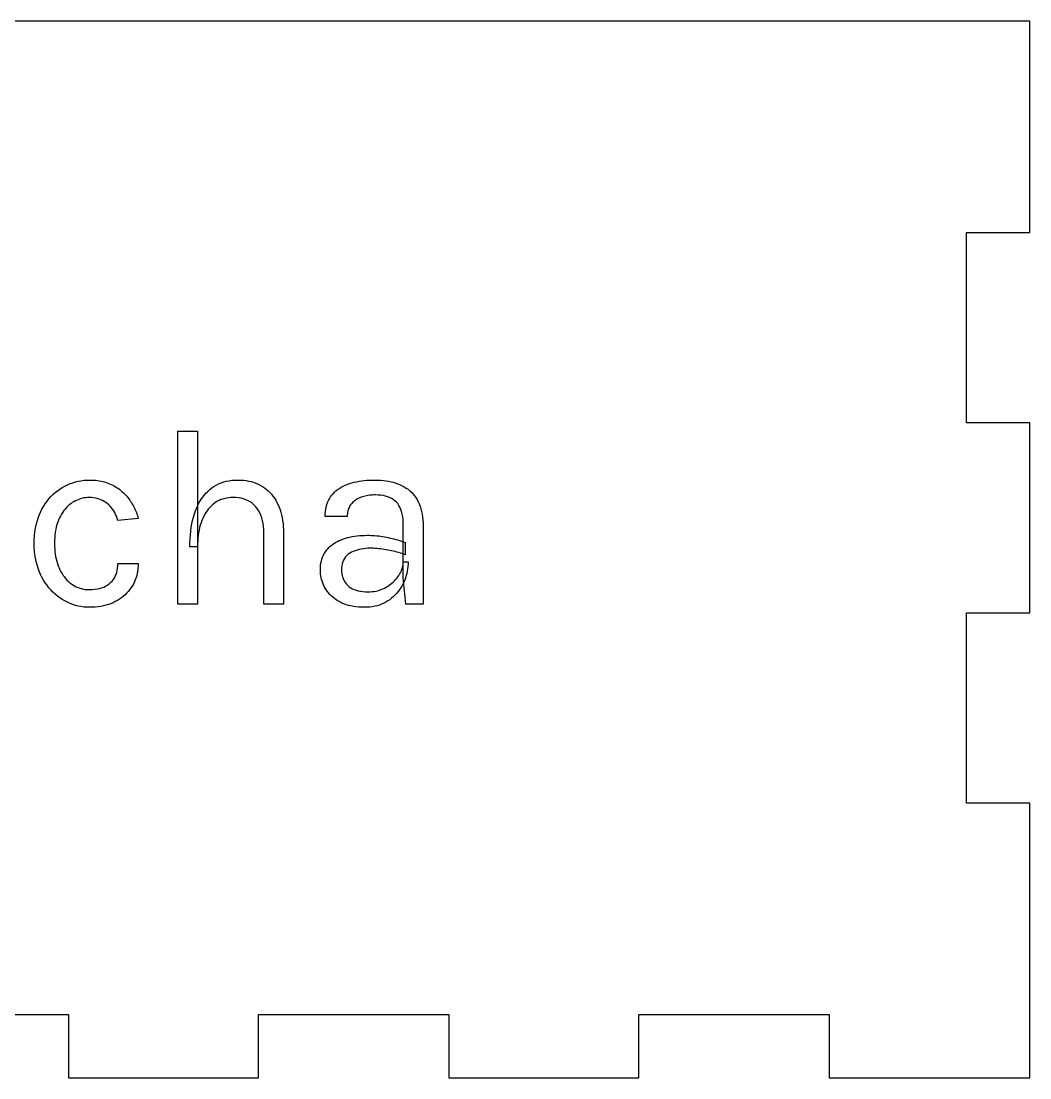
# Model space of a CAD drawing. Header units: millimetres. Extents: x 0 to 306, y 0 to 103.
# Drawn here: x 155.3 to 203, y 53 to 103 of the extents above; entities that cross this region are included whole.
import ezdxf

# ---------------------------------------------------------------- set-up
doc = ezdxf.new("R2010")
doc.units = ezdxf.units.MM
doc.layers.get('0').update_dxf_attribs({"linetype": 'CONTINUOUS'})

msp = doc.modelspace()

# ---------------------------------------------------------------- linework, layer by layer
for p, q in [((200, 103), (106, 103)), ((203, 103), (200, 103)), ((203, 93), (203, 103)), ((200, 84), (200, 93)), ((200, 93), (203, 93)), ((203, 84), (200, 84)), ((203, 75), (203, 84)), ((162.675, 75.408), (162.675, 83.592)), ((162.675, 83.592), (163.611, 83.592)), ((163.611, 83.592), (163.611, 75.408)), ((157.212, 80.934), (157.332, 81.001)), ((157.332, 81.001), (157.455, 81.061)), ((157.455, 81.061), (157.579, 81.115)), ((157.579, 81.115), (157.704, 81.161)), ((157.704, 81.161), (157.832, 81.2)), ((157.832, 81.2), (157.962, 81.231)), ((157.962, 81.231), (158.093, 81.256)), ((158.093, 81.256), (158.227, 81.274)), ((158.227, 81.274), (158.362, 81.284)), ((158.362, 81.284), (158.499, 81.288)), ((158.499, 81.288), (158.499, 81.288)), ((158.499, 81.288), (158.595, 81.287)), ((158.595, 81.287), (158.689, 81.282)), ((158.689, 81.282), (158.782, 81.275)), ((158.782, 81.275), (158.872, 81.264)), ((158.872, 81.264), (158.96, 81.251)), ((158.96, 81.251), (159.047, 81.235)), ((159.047, 81.235), (159.131, 81.216)), ((159.131, 81.216), (159.213, 81.194)), ((159.213, 81.194), (159.294, 81.169)), ((159.294, 81.169), (159.372, 81.141)), ((159.372, 81.141), (159.448, 81.11)), ((159.448, 81.11), (159.523, 81.078)), ((159.523, 81.078), (159.595, 81.043)), ((159.595, 81.043), (159.666, 81.006)), ((159.666, 81.006), (159.734, 80.966)), ((164.39, 80.984), (164.498, 81.048)), ((164.498, 81.048), (164.61, 81.104)), ((164.61, 81.104), (164.727, 81.153)), ((164.727, 81.153), (164.848, 81.194)), ((164.848, 81.194), (164.973, 81.228)), ((164.973, 81.228), (165.103, 81.254)), ((165.103, 81.254), (165.237, 81.273)), ((165.237, 81.273), (165.376, 81.284)), ((165.376, 81.284), (165.519, 81.288)), ((165.519, 81.288), (165.519, 81.288)), ((165.519, 81.288), (165.653, 81.285)), ((165.653, 81.285), (165.782, 81.276)), ((165.782, 81.276), (165.908, 81.261)), ((165.908, 81.261), (166.03, 81.24)), ((166.03, 81.24), (166.148, 81.212)), ((166.148, 81.212), (166.262, 81.179)), ((166.262, 81.179), (166.373, 81.14)), ((166.373, 81.14), (166.479, 81.094)), ((166.479, 81.094), (166.581, 81.043)), ((166.581, 81.043), (166.68, 80.985)), ((170.501, 80.995), (170.596, 81.04)), ((170.596, 81.04), (170.697, 81.081)), ((170.697, 81.081), (170.802, 81.117)), ((170.802, 81.117), (170.911, 81.149)), ((170.911, 81.149), (171.023, 81.179)), ((171.023, 81.179), (171.138, 81.204)), ((171.138, 81.204), (171.256, 81.226)), ((171.256, 81.226), (171.377, 81.245)), ((171.377, 81.245), (171.501, 81.261)), ((171.501, 81.261), (171.629, 81.273)), ((171.629, 81.273), (171.759, 81.281)), ((171.759, 81.281), (171.893, 81.286)), ((171.893, 81.286), (172.029, 81.288)), ((172.029, 81.288), (172.029, 81.288)), ((172.029, 81.288), (172.16, 81.286)), ((172.16, 81.286), (172.287, 81.279)), ((172.287, 81.279), (172.411, 81.268)), ((172.411, 81.268), (172.533, 81.252)), ((172.533, 81.252), (172.651, 81.233)), ((172.651, 81.233), (172.767, 81.208)), ((172.767, 81.208), (172.88, 81.179)), ((172.88, 81.179), (172.989, 81.146)), ((172.989, 81.146), (173.096, 81.108)), ((173.096, 81.108), (173.199, 81.066)), ((173.199, 81.066), (173.299, 81.019)), ((173.299, 81.019), (173.394, 80.967)), ((156.579, 80.395), (156.673, 80.501)), ((156.673, 80.501), (156.771, 80.6)), ((156.771, 80.6), (156.875, 80.693)), ((156.875, 80.693), (156.982, 80.78)), ((156.982, 80.78), (157.095, 80.86)), ((157.095, 80.86), (157.212, 80.934)), ((159.734, 80.966), (159.801, 80.925)), ((159.801, 80.925), (159.865, 80.881)), ((159.865, 80.881), (159.928, 80.835)), ((159.928, 80.835), (159.988, 80.786)), ((159.988, 80.786), (160.047, 80.736)), ((160.047, 80.736), (160.104, 80.684)), ((160.104, 80.684), (160.158, 80.63)), ((160.158, 80.63), (160.211, 80.575)), ((160.211, 80.575), (160.262, 80.519)), ((160.262, 80.519), (160.31, 80.461)), ((163.84, 80.455), (163.919, 80.56)), ((163.919, 80.56), (164.004, 80.658)), ((164.004, 80.658), (164.093, 80.75)), ((164.093, 80.75), (164.187, 80.835)), ((164.187, 80.835), (164.286, 80.913)), ((164.286, 80.913), (164.39, 80.984)), ((166.68, 80.985), (166.774, 80.922)), ((166.774, 80.922), (166.864, 80.853)), ((166.864, 80.853), (166.95, 80.78)), ((166.95, 80.78), (167.03, 80.701)), ((167.03, 80.701), (167.107, 80.617)), ((167.107, 80.617), (167.179, 80.527)), ((167.179, 80.527), (167.246, 80.433)), ((169.901, 80.486), (169.959, 80.565)), ((169.959, 80.565), (170.023, 80.639)), ((170.023, 80.639), (170.091, 80.709)), ((170.091, 80.709), (170.163, 80.775)), ((170.163, 80.775), (170.241, 80.836)), ((170.241, 80.836), (170.323, 80.894)), ((170.323, 80.894), (170.409, 80.947)), ((170.409, 80.947), (170.501, 80.995)), ((171.478, 80.511), (171.415, 80.493)), ((171.542, 80.527), (171.478, 80.511)), ((171.607, 80.541), (171.542, 80.527)), ((171.674, 80.553), (171.607, 80.541)), ((171.742, 80.563), (171.674, 80.553)), ((171.812, 80.57), (171.742, 80.563)), ((171.883, 80.576), (171.812, 80.57)), ((171.955, 80.579), (171.883, 80.576)), ((172.029, 80.58), (171.955, 80.579)), ((172.158, 80.577), (172.029, 80.58)), ((172.029, 80.58), (172.029, 80.58)), ((172.28, 80.566), (172.158, 80.577)), ((172.395, 80.549), (172.28, 80.566)), ((172.504, 80.526), (172.395, 80.549)), ((172.606, 80.495), (172.504, 80.526)), ((173.394, 80.967), (173.485, 80.909)), ((173.485, 80.909), (173.571, 80.847)), ((173.571, 80.847), (173.654, 80.779)), ((173.654, 80.779), (173.731, 80.706)), ((173.731, 80.706), (173.804, 80.627)), ((173.804, 80.627), (173.873, 80.544)), ((173.873, 80.544), (173.937, 80.455)), ((156.249, 79.908), (156.325, 80.039)), ((156.325, 80.039), (156.405, 80.164)), ((156.405, 80.164), (156.489, 80.283)), ((156.489, 80.283), (156.579, 80.395)), ((157.474, 80.05), (157.409, 79.984)), ((157.542, 80.11), (157.474, 80.05)), ((157.612, 80.166), (157.542, 80.11)), ((157.686, 80.217), (157.612, 80.166)), ((157.762, 80.263), (157.686, 80.217)), ((157.838, 80.304), (157.762, 80.263)), ((157.916, 80.341), (157.838, 80.304)), ((157.994, 80.373), (157.916, 80.341)), ((158.074, 80.399), (157.994, 80.373)), ((158.154, 80.421), (158.074, 80.399)), ((158.236, 80.438), (158.154, 80.421)), ((158.319, 80.45), (158.236, 80.438)), ((158.402, 80.458), (158.319, 80.45)), ((158.487, 80.46), (158.402, 80.458)), ((158.586, 80.457), (158.487, 80.46)), ((158.487, 80.46), (158.487, 80.46)), ((158.682, 80.448), (158.586, 80.457)), ((158.776, 80.434), (158.682, 80.448)), ((158.866, 80.413), (158.776, 80.434)), ((158.953, 80.387), (158.866, 80.413)), ((159.037, 80.355), (158.953, 80.387)), ((159.118, 80.317), (159.037, 80.355)), ((159.195, 80.274), (159.118, 80.317)), ((159.27, 80.224), (159.195, 80.274)), ((159.342, 80.169), (159.27, 80.224)), ((159.41, 80.109), (159.342, 80.169)), ((159.474, 80.044), (159.41, 80.109)), ((159.535, 79.976), (159.474, 80.044)), ((160.31, 80.461), (160.357, 80.402)), ((160.357, 80.402), (160.402, 80.341)), ((160.402, 80.341), (160.444, 80.279)), ((160.444, 80.279), (160.485, 80.216)), ((160.485, 80.216), (160.524, 80.151)), ((160.524, 80.151), (160.561, 80.085)), ((160.561, 80.085), (160.596, 80.019)), ((160.596, 80.019), (160.628, 79.952)), ((163.57, 79.968), (163.63, 80.1)), ((163.63, 80.1), (163.695, 80.225)), ((163.695, 80.225), (163.765, 80.343)), ((163.765, 80.343), (163.84, 80.455)), ((164.253, 80.055), (164.186, 79.987)), ((164.323, 80.119), (164.253, 80.055)), ((164.397, 80.178), (164.323, 80.119)), ((164.474, 80.232), (164.397, 80.178)), ((164.554, 80.28), (164.474, 80.232)), ((164.636, 80.322), (164.554, 80.28)), ((164.721, 80.358), (164.636, 80.322)), ((164.81, 80.389), (164.721, 80.358)), ((164.9, 80.415), (164.81, 80.389)), ((164.994, 80.435), (164.9, 80.415)), ((165.09, 80.449), (164.994, 80.435)), ((165.189, 80.457), (165.09, 80.449)), ((165.291, 80.46), (165.189, 80.457)), ((165.424, 80.456), (165.291, 80.46)), ((165.291, 80.46), (165.291, 80.46)), ((165.551, 80.443), (165.424, 80.456)), ((165.672, 80.421), (165.551, 80.443)), ((165.788, 80.391), (165.672, 80.421)), ((165.898, 80.353), (165.788, 80.391)), ((166.002, 80.306), (165.898, 80.353)), ((166.101, 80.25), (166.002, 80.306)), ((166.193, 80.185), (166.101, 80.25)), ((166.281, 80.113), (166.193, 80.185)), ((166.362, 80.031), (166.281, 80.113)), ((166.437, 79.941), (166.362, 80.031)), ((167.246, 80.433), (167.309, 80.333)), ((167.309, 80.333), (167.367, 80.228)), ((167.367, 80.228), (167.421, 80.118)), ((167.421, 80.118), (167.47, 80.003)), ((167.47, 80.003), (167.514, 79.884)), ((169.681, 79.913), (169.702, 80.02)), ((169.702, 80.02), (169.73, 80.123)), ((169.73, 80.123), (169.763, 80.221)), ((169.763, 80.221), (169.803, 80.315)), ((169.803, 80.315), (169.849, 80.403)), ((169.849, 80.403), (169.901, 80.486)), ((170.81, 80.044), (170.784, 79.992)), ((170.84, 80.093), (170.81, 80.044)), ((170.874, 80.139), (170.84, 80.093)), ((170.911, 80.183), (170.874, 80.139)), ((170.95, 80.224), (170.911, 80.183)), ((170.992, 80.263), (170.95, 80.224)), ((171.036, 80.3), (170.992, 80.263)), ((171.082, 80.335), (171.036, 80.3)), ((171.132, 80.367), (171.082, 80.335)), ((171.184, 80.397), (171.132, 80.367)), ((171.238, 80.424), (171.184, 80.397)), ((171.295, 80.449), (171.238, 80.424)), ((171.354, 80.472), (171.295, 80.449)), ((171.415, 80.493), (171.354, 80.472)), ((172.702, 80.458), (172.606, 80.495)), ((172.791, 80.414), (172.702, 80.458)), ((172.874, 80.363), (172.791, 80.414)), ((172.95, 80.305), (172.874, 80.363)), ((173.019, 80.241), (172.95, 80.305)), ((173.082, 80.169), (173.019, 80.241)), ((173.138, 80.088), (173.082, 80.169)), ((173.187, 79.998), (173.138, 80.088)), ((173.937, 80.455), (173.997, 80.361)), ((173.997, 80.361), (174.052, 80.261)), ((174.052, 80.261), (174.101, 80.156)), ((174.101, 80.156), (174.144, 80.045)), ((174.144, 80.045), (174.181, 79.928)), ((156.062, 79.48), (156.117, 79.628)), ((156.117, 79.628), (156.179, 79.771)), ((156.179, 79.771), (156.249, 79.908)), ((157.125, 79.585), (157.077, 79.491)), ((157.176, 79.675), (157.125, 79.585)), ((157.23, 79.759), (157.176, 79.675)), ((157.287, 79.839), (157.23, 79.759)), ((157.346, 79.914), (157.287, 79.839)), ((157.409, 79.984), (157.346, 79.914)), ((159.591, 79.903), (159.535, 79.976)), ((159.643, 79.826), (159.591, 79.903)), ((159.691, 79.745), (159.643, 79.826)), ((159.735, 79.66), (159.691, 79.745)), ((159.775, 79.571), (159.735, 79.66)), ((159.811, 79.478), (159.775, 79.571)), ((160.628, 79.952), (160.659, 79.884)), ((160.659, 79.884), (160.688, 79.816)), ((160.688, 79.816), (160.715, 79.747)), ((160.715, 79.747), (160.74, 79.677)), ((160.74, 79.677), (160.763, 79.607)), ((160.763, 79.607), (160.784, 79.536)), ((160.784, 79.536), (160.803, 79.464)), ((163.38, 79.379), (163.42, 79.535)), ((163.42, 79.535), (163.465, 79.685)), ((163.465, 79.685), (163.515, 79.83)), ((163.515, 79.83), (163.57, 79.968)), ((163.904, 79.571), (163.858, 79.474)), ((163.953, 79.664), (163.904, 79.571)), ((164.006, 79.752), (163.953, 79.664)), ((164.063, 79.835), (164.006, 79.752)), ((164.122, 79.914), (164.063, 79.835)), ((164.186, 79.987), (164.122, 79.914)), ((166.503, 79.844), (166.437, 79.941)), ((166.562, 79.738), (166.503, 79.844)), ((166.614, 79.625), (166.562, 79.738)), ((166.657, 79.504), (166.614, 79.625)), ((166.692, 79.375), (166.657, 79.504)), ((167.514, 79.884), (167.553, 79.761)), ((167.553, 79.761), (167.586, 79.633)), ((167.586, 79.633), (167.614, 79.501)), ((167.614, 79.501), (167.638, 79.366)), ((169.653, 79.56), (169.656, 79.682)), ((170.697, 79.56), (169.653, 79.56)), ((169.656, 79.682), (169.665, 79.8)), ((169.665, 79.8), (169.681, 79.913)), ((170.699, 79.63), (170.697, 79.56)), ((170.697, 79.56), (170.697, 79.56)), ((170.704, 79.696), (170.699, 79.63)), ((170.713, 79.761), (170.704, 79.696)), ((170.725, 79.823), (170.713, 79.761)), ((170.741, 79.882), (170.725, 79.823)), ((170.761, 79.938), (170.741, 79.882)), ((170.784, 79.992), (170.761, 79.938)), ((173.23, 79.9), (173.187, 79.998)), ((173.267, 79.793), (173.23, 79.9)), ((173.296, 79.678), (173.267, 79.793)), ((173.319, 79.553), (173.296, 79.678)), ((173.336, 79.42), (173.319, 79.553)), ((174.181, 79.928), (174.213, 79.805)), ((174.213, 79.805), (174.239, 79.677)), ((174.239, 79.677), (174.259, 79.542)), ((174.259, 79.542), (174.273, 79.402)), ((155.916, 78.832), (155.942, 79.002)), ((155.942, 79.002), (155.975, 79.167)), ((155.975, 79.167), (156.015, 79.326)), ((156.015, 79.326), (156.062, 79.48)), ((156.927, 79.067), (156.901, 78.949)), ((156.958, 79.18), (156.927, 79.067)), ((156.993, 79.288), (156.958, 79.18)), ((157.033, 79.392), (156.993, 79.288)), ((157.077, 79.491), (157.033, 79.392)), ((159.843, 79.38), (159.811, 79.478)), ((160.803, 79.464), (159.843, 79.38)), ((160.803, 79.464), (160.803, 79.464)), ((163.293, 78.875), (163.317, 79.049)), ((163.317, 79.049), (163.346, 79.217)), ((163.346, 79.217), (163.38, 79.379)), ((163.711, 79.038), (163.684, 78.919)), ((163.742, 79.153), (163.711, 79.038)), ((163.776, 79.264), (163.742, 79.153)), ((163.815, 79.371), (163.776, 79.264)), ((163.858, 79.474), (163.815, 79.371)), ((166.72, 79.238), (166.692, 79.375)), ((166.739, 79.093), (166.72, 79.238)), ((166.751, 78.94), (166.739, 79.093)), ((167.638, 79.366), (167.656, 79.225)), ((167.656, 79.225), (167.669, 79.081)), ((167.669, 79.081), (167.676, 78.933)), ((173.346, 79.278), (173.336, 79.42)), ((173.349, 79.128), (173.346, 79.278)), ((173.349, 76.668), (173.349, 79.128)), ((174.273, 79.402), (174.282, 79.256)), ((174.282, 79.256), (174.285, 79.104)), ((174.285, 79.104), (174.285, 79.104)), ((174.285, 79.104), (174.285, 75.408)), ((155.887, 78.475), (155.898, 78.656)), ((155.898, 78.656), (155.916, 78.832)), ((156.852, 78.567), (156.845, 78.43)), ((156.864, 78.699), (156.852, 78.567)), ((156.88, 78.826), (156.864, 78.699)), ((156.901, 78.949), (156.88, 78.826)), ((163.254, 78.317), (163.262, 78.509)), ((163.262, 78.509), (163.275, 78.695)), ((163.275, 78.695), (163.293, 78.875)), ((163.629, 78.538), (163.619, 78.402)), ((163.644, 78.669), (163.629, 78.538)), ((163.662, 78.796), (163.644, 78.669)), ((163.684, 78.919), (163.662, 78.796)), ((166.755, 78.78), (166.751, 78.94)), ((166.755, 75.408), (166.755, 78.78)), ((167.676, 78.933), (167.679, 78.78)), ((167.679, 78.78), (167.679, 78.78)), ((167.679, 78.78), (167.679, 75.408)), ((170.412, 78.465), (170.511, 78.501)), ((170.511, 78.501), (170.613, 78.533)), ((170.613, 78.533), (170.718, 78.563)), ((170.718, 78.563), (170.825, 78.588)), ((170.825, 78.588), (170.934, 78.61)), ((170.934, 78.61), (171.047, 78.629)), ((171.047, 78.629), (171.161, 78.645)), ((171.161, 78.645), (171.278, 78.657)), ((171.278, 78.657), (171.398, 78.665)), ((171.398, 78.665), (171.52, 78.67)), ((171.52, 78.67), (171.645, 78.672)), ((171.645, 78.672), (171.645, 78.672)), ((171.645, 78.672), (171.735, 78.671)), ((171.735, 78.671), (171.825, 78.668)), ((171.825, 78.668), (171.915, 78.664)), ((171.915, 78.664), (172.005, 78.658)), ((172.005, 78.658), (172.096, 78.65)), ((172.096, 78.65), (172.186, 78.64)), ((172.186, 78.64), (172.276, 78.628)), ((172.276, 78.628), (172.367, 78.614)), ((172.367, 78.614), (172.457, 78.599)), ((172.457, 78.599), (172.548, 78.582)), ((172.548, 78.582), (172.638, 78.563)), ((172.638, 78.563), (172.728, 78.543)), ((172.728, 78.543), (172.818, 78.522)), ((172.818, 78.522), (172.907, 78.499)), ((155.883, 78.288), (155.887, 78.475)), ((155.887, 78.106), (155.883, 78.288)), ((155.883, 78.288), (155.883, 78.288)), ((155.898, 77.928), (155.887, 78.106)), ((156.845, 78.43), (156.843, 78.288)), ((156.843, 78.288), (156.843, 78.288)), ((156.843, 78.288), (156.845, 78.157)), ((156.845, 78.157), (156.852, 78.029)), ((156.852, 78.029), (156.862, 77.904)), ((163.251, 78.12), (163.254, 78.317)), ((163.611, 78.12), (163.251, 78.12)), ((163.613, 78.263), (163.611, 78.12)), ((163.611, 78.12), (163.611, 78.12)), ((163.619, 78.402), (163.613, 78.263)), ((169.716, 77.964), (169.776, 78.035)), ((169.776, 78.035), (169.841, 78.103)), ((169.841, 78.103), (169.91, 78.166)), ((169.91, 78.166), (169.983, 78.226)), ((169.983, 78.226), (170.06, 78.281)), ((170.06, 78.281), (170.142, 78.333)), ((170.142, 78.333), (170.228, 78.381)), ((170.228, 78.381), (170.318, 78.425)), ((170.318, 78.425), (170.412, 78.465)), ((171.258, 78.001), (171.163, 77.975)), ((171.357, 78.022), (171.258, 78.001)), ((171.46, 78.039), (171.357, 78.022)), ((171.566, 78.051), (171.46, 78.039)), ((171.676, 78.058), (171.566, 78.051)), ((171.789, 78.06), (171.676, 78.058)), ((171.865, 78.059), (171.789, 78.06)), ((171.789, 78.06), (171.789, 78.06)), ((171.943, 78.057), (171.865, 78.059)), ((172.023, 78.052), (171.943, 78.057)), ((172.103, 78.047), (172.023, 78.052)), ((172.186, 78.039), (172.103, 78.047)), ((172.27, 78.03), (172.186, 78.039)), ((172.355, 78.019), (172.27, 78.03)), ((172.442, 78.006), (172.355, 78.019)), ((172.53, 77.992), (172.442, 78.006)), ((172.907, 78.499), (172.996, 78.475)), ((172.996, 78.475), (173.084, 78.45)), ((173.084, 78.45), (173.172, 78.424)), ((173.172, 78.424), (173.259, 78.396)), ((173.259, 78.396), (173.346, 78.367)), ((173.346, 78.367), (173.433, 78.336)), ((173.433, 78.336), (173.433, 78.336)), ((173.433, 78.336), (173.433, 77.748)), ((155.916, 77.756), (155.898, 77.928)), ((155.942, 77.588), (155.916, 77.756)), ((155.975, 77.425), (155.942, 77.588)), ((156.862, 77.904), (156.877, 77.784)), ((156.877, 77.784), (156.896, 77.666)), ((156.896, 77.666), (156.92, 77.553)), ((156.92, 77.553), (156.947, 77.442)), ((169.472, 77.447), (169.498, 77.544)), ((169.498, 77.544), (169.53, 77.637)), ((169.53, 77.637), (169.568, 77.725)), ((169.568, 77.725), (169.611, 77.809)), ((169.611, 77.809), (169.661, 77.889)), ((169.661, 77.889), (169.716, 77.964)), ((170.52, 77.503), (170.484, 77.419)), ((170.564, 77.58), (170.52, 77.503)), ((170.615, 77.651), (170.564, 77.58)), ((170.674, 77.715), (170.615, 77.651)), ((170.742, 77.772), (170.674, 77.715)), ((170.817, 77.823), (170.742, 77.772)), ((170.898, 77.868), (170.817, 77.823)), ((170.983, 77.908), (170.898, 77.868)), ((171.071, 77.944), (170.983, 77.908)), ((171.163, 77.975), (171.071, 77.944)), ((172.62, 77.976), (172.53, 77.992)), ((172.71, 77.959), (172.62, 77.976)), ((172.797, 77.94), (172.71, 77.959)), ((172.883, 77.92), (172.797, 77.94)), ((172.968, 77.899), (172.883, 77.92)), ((173.05, 77.877), (172.968, 77.899)), ((173.13, 77.854), (173.05, 77.877)), ((173.209, 77.829), (173.13, 77.854)), ((173.285, 77.803), (173.209, 77.829)), ((173.36, 77.776), (173.285, 77.803)), ((173.433, 77.748), (173.36, 77.776)), ((156.015, 77.268), (155.975, 77.425)), ((156.062, 77.115), (156.015, 77.268)), ((156.117, 76.967), (156.062, 77.115)), ((156.947, 77.442), (156.979, 77.336)), ((156.979, 77.336), (157.016, 77.233)), ((157.016, 77.233), (157.056, 77.133)), ((157.056, 77.133), (157.1, 77.037)), ((157.1, 77.037), (157.148, 76.946)), ((159.788, 76.915), (159.812, 77.014)), ((159.812, 77.014), (159.829, 77.117)), ((159.829, 77.117), (159.84, 77.226)), ((159.84, 77.226), (159.843, 77.34)), ((159.843, 77.34), (159.843, 77.34)), ((159.843, 77.34), (160.803, 77.34)), ((160.792, 77.105), (160.778, 76.992)), ((160.8, 77.221), (160.792, 77.105)), ((160.803, 77.34), (160.8, 77.221)), ((169.425, 77.016), (169.428, 77.13)), ((169.427, 76.928), (169.425, 77.016)), ((169.425, 77.016), (169.425, 77.016)), ((169.428, 77.13), (169.437, 77.24)), ((169.437, 77.24), (169.451, 77.346)), ((169.451, 77.346), (169.472, 77.447)), ((170.425, 77.127), (170.421, 77.016)), ((170.421, 77.016), (170.421, 77.016)), ((170.421, 77.016), (170.424, 76.933)), ((170.437, 77.231), (170.425, 77.127)), ((170.457, 77.328), (170.437, 77.231)), ((170.484, 77.419), (170.457, 77.328)), ((173.242, 76.962), (173.27, 77.028)), ((173.27, 77.028), (173.294, 77.094)), ((173.294, 77.094), (173.314, 77.16)), ((173.314, 77.16), (173.329, 77.226)), ((173.329, 77.226), (173.34, 77.292)), ((173.34, 77.292), (173.347, 77.358)), ((173.347, 77.358), (173.349, 77.424)), ((173.349, 77.424), (173.349, 77.424)), ((173.349, 77.424), (173.577, 77.424)), ((173.555, 77.086), (173.537, 76.977)), ((173.567, 77.197), (173.555, 77.086)), ((173.575, 77.31), (173.567, 77.197)), ((173.577, 77.424), (173.575, 77.31)), ((156.179, 76.824), (156.117, 76.967)), ((156.249, 76.686), (156.179, 76.824)), ((156.325, 76.553), (156.249, 76.686)), ((156.405, 76.427), (156.325, 76.553)), ((157.148, 76.946), (157.198, 76.859)), ((157.198, 76.859), (157.252, 76.777)), ((157.252, 76.777), (157.309, 76.699)), ((157.309, 76.699), (157.369, 76.625)), ((157.369, 76.625), (157.432, 76.556)), ((157.432, 76.556), (157.499, 76.491)), ((159.564, 76.499), (159.622, 76.572)), ((159.622, 76.572), (159.674, 76.65)), ((159.674, 76.65), (159.719, 76.733)), ((159.719, 76.733), (159.757, 76.822)), ((159.757, 76.822), (159.788, 76.915)), ((160.665, 76.565), (160.623, 76.464)), ((160.701, 76.668), (160.665, 76.565)), ((160.732, 76.773), (160.701, 76.668)), ((160.758, 76.881), (160.732, 76.773)), ((160.778, 76.992), (160.758, 76.881)), ((169.434, 76.84), (169.427, 76.928)), ((169.446, 76.753), (169.434, 76.84)), ((169.461, 76.668), (169.446, 76.753)), ((169.482, 76.582), (169.461, 76.668)), ((169.507, 76.498), (169.482, 76.582)), ((170.424, 76.933), (170.433, 76.853)), ((170.433, 76.853), (170.448, 76.775)), ((170.448, 76.775), (170.469, 76.699)), ((170.469, 76.699), (170.497, 76.626)), ((170.497, 76.626), (170.53, 76.555)), ((170.53, 76.555), (170.569, 76.487)), ((172.872, 76.462), (172.93, 76.518)), ((172.93, 76.518), (172.985, 76.576)), ((172.985, 76.576), (173.036, 76.636)), ((173.036, 76.636), (173.085, 76.699)), ((173.085, 76.699), (173.13, 76.764)), ((173.13, 76.764), (173.172, 76.83)), ((173.172, 76.83), (173.209, 76.896)), ((173.209, 76.896), (173.242, 76.962)), ((173.469, 75.408), (173.349, 76.668)), ((173.418, 76.556), (173.375, 76.455)), ((173.455, 76.659), (173.418, 76.556)), ((173.487, 76.763), (173.455, 76.659)), ((173.515, 76.869), (173.487, 76.763)), ((173.537, 76.977), (173.515, 76.869)), ((156.489, 76.307), (156.405, 76.427)), ((156.579, 76.193), (156.489, 76.307)), ((156.673, 76.085), (156.579, 76.193)), ((156.771, 75.983), (156.673, 76.085)), ((157.499, 76.491), (157.568, 76.43)), ((157.568, 76.43), (157.641, 76.374)), ((157.641, 76.374), (157.716, 76.323)), ((157.716, 76.323), (157.794, 76.277)), ((157.794, 76.277), (157.873, 76.236)), ((157.873, 76.236), (157.955, 76.201)), ((157.955, 76.201), (158.038, 76.171)), ((158.038, 76.171), (158.124, 76.147)), ((158.124, 76.147), (158.212, 76.128)), ((158.212, 76.128), (158.301, 76.115)), ((158.301, 76.115), (158.393, 76.107)), ((158.393, 76.107), (158.487, 76.104)), ((158.487, 76.104), (158.617, 76.107)), ((158.487, 76.104), (158.487, 76.104)), ((158.617, 76.107), (158.741, 76.117)), ((158.741, 76.117), (158.858, 76.133)), ((158.858, 76.133), (158.968, 76.156)), ((158.968, 76.156), (159.073, 76.186)), ((159.073, 76.186), (159.171, 76.222)), ((159.171, 76.222), (159.262, 76.264)), ((159.262, 76.264), (159.347, 76.313)), ((159.347, 76.313), (159.426, 76.369)), ((159.426, 76.369), (159.498, 76.431)), ((159.498, 76.431), (159.564, 76.499)), ((160.33, 76.009), (160.257, 75.929)), ((160.399, 76.093), (160.33, 76.009)), ((160.462, 76.18), (160.399, 76.093)), ((160.521, 76.272), (160.462, 76.18)), ((160.575, 76.367), (160.521, 76.272)), ((160.623, 76.464), (160.575, 76.367)), ((169.537, 76.415), (169.507, 76.498)), ((169.571, 76.332), (169.537, 76.415)), ((169.61, 76.251), (169.571, 76.332)), ((169.653, 76.17), (169.61, 76.251)), ((169.701, 76.091), (169.653, 76.17)), ((169.754, 76.015), (169.701, 76.091)), ((169.811, 75.942), (169.754, 76.015)), ((170.569, 76.487), (170.615, 76.421)), ((170.615, 76.421), (170.666, 76.357)), ((170.666, 76.357), (170.724, 76.296)), ((170.724, 76.296), (170.788, 76.239)), ((170.788, 76.239), (170.86, 76.188)), ((170.86, 76.188), (170.938, 76.143)), ((170.938, 76.143), (171.024, 76.104)), ((171.024, 76.104), (171.118, 76.071)), ((171.118, 76.071), (171.218, 76.044)), ((171.218, 76.044), (171.326, 76.023)), ((171.326, 76.023), (171.441, 76.008)), ((171.441, 76.008), (171.563, 75.999)), ((171.786, 75.998), (171.876, 76.005)), ((171.876, 76.005), (171.965, 76.016)), ((171.965, 76.016), (172.053, 76.031)), ((172.053, 76.031), (172.138, 76.051)), ((172.138, 76.051), (172.221, 76.075)), ((172.221, 76.075), (172.303, 76.103)), ((172.303, 76.103), (172.382, 76.136)), ((172.382, 76.136), (172.46, 76.173)), ((172.46, 76.173), (172.536, 76.215)), ((172.536, 76.215), (172.609, 76.26)), ((172.609, 76.26), (172.68, 76.307)), ((172.68, 76.307), (172.747, 76.356)), ((172.747, 76.356), (172.811, 76.408)), ((172.811, 76.408), (172.872, 76.462)), ((173.159, 76.078), (173.095, 75.993)), ((173.22, 76.167), (173.159, 76.078)), ((173.276, 76.26), (173.22, 76.167)), ((173.328, 76.356), (173.276, 76.26)), ((173.375, 76.455), (173.328, 76.356)), ((156.875, 75.887), (156.771, 75.983)), ((156.982, 75.797), (156.875, 75.887)), ((157.095, 75.713), (156.982, 75.797)), ((157.212, 75.636), (157.095, 75.713)), ((157.332, 75.565), (157.212, 75.636)), ((157.455, 75.502), (157.332, 75.565)), ((157.579, 75.446), (157.455, 75.502)), ((159.72, 75.534), (159.614, 75.483)), ((159.821, 75.59), (159.72, 75.534)), ((159.918, 75.65), (159.821, 75.59)), ((160.01, 75.714), (159.918, 75.65)), ((160.097, 75.782), (160.01, 75.714)), ((160.18, 75.853), (160.097, 75.782)), ((160.257, 75.929), (160.18, 75.853)), ((169.873, 75.872), (169.811, 75.942)), ((169.94, 75.805), (169.873, 75.872)), ((170.011, 75.742), (169.94, 75.805)), ((170.087, 75.681), (170.011, 75.742)), ((170.168, 75.623), (170.087, 75.681)), ((170.253, 75.568), (170.168, 75.623)), ((170.343, 75.516), (170.253, 75.568)), ((170.438, 75.468), (170.343, 75.516)), ((171.563, 75.999), (171.693, 75.996)), ((171.693, 75.996), (171.786, 75.998)), ((171.693, 75.996), (171.693, 75.996)), ((172.523, 75.507), (172.425, 75.456)), ((172.617, 75.564), (172.523, 75.507)), ((172.707, 75.626), (172.617, 75.564)), ((172.793, 75.692), (172.707, 75.626)), ((172.875, 75.761), (172.793, 75.692)), ((172.953, 75.835), (172.875, 75.761)), ((173.026, 75.912), (172.953, 75.835)), ((173.095, 75.993), (173.026, 75.912)), ((157.704, 75.398), (157.579, 75.446)), ((157.832, 75.357), (157.704, 75.398)), ((157.962, 75.324), (157.832, 75.357)), ((158.093, 75.297), (157.962, 75.324)), ((158.227, 75.279), (158.093, 75.297)), ((158.362, 75.268), (158.227, 75.279)), ((158.499, 75.264), (158.362, 75.268)), ((158.638, 75.267), (158.499, 75.264)), ((158.499, 75.264), (158.499, 75.264)), ((158.499, 75.264), (158.499, 75.264)), ((158.772, 75.275), (158.638, 75.267)), ((158.904, 75.288), (158.772, 75.275)), ((159.031, 75.307), (158.904, 75.288)), ((159.155, 75.332), (159.031, 75.307)), ((159.276, 75.361), (159.155, 75.332)), ((159.392, 75.396), (159.276, 75.361)), ((159.505, 75.437), (159.392, 75.396)), ((159.614, 75.483), (159.505, 75.437)), ((163.611, 75.408), (162.675, 75.408)), ((163.611, 75.408), (163.611, 75.408)), ((167.679, 75.408), (166.755, 75.408)), ((167.679, 75.408), (167.679, 75.408)), ((170.538, 75.425), (170.438, 75.468)), ((170.642, 75.387), (170.538, 75.425)), ((170.752, 75.355), (170.642, 75.387)), ((170.867, 75.327), (170.752, 75.355)), ((170.986, 75.304), (170.867, 75.327)), ((171.11, 75.287), (170.986, 75.304)), ((171.24, 75.274), (171.11, 75.287)), ((171.374, 75.267), (171.24, 75.274)), ((171.513, 75.264), (171.374, 75.267)), ((171.64, 75.267), (171.513, 75.264)), ((171.513, 75.264), (171.513, 75.264)), ((171.513, 75.264), (171.513, 75.264)), ((171.763, 75.276), (171.64, 75.267)), ((171.882, 75.291), (171.763, 75.276)), ((171.998, 75.312), (171.882, 75.291)), ((172.11, 75.339), (171.998, 75.312)), ((172.219, 75.372), (172.11, 75.339)), ((172.324, 75.411), (172.219, 75.372)), ((172.425, 75.456), (172.324, 75.411)), ((174.285, 75.408), (173.469, 75.408)), ((174.285, 75.408), (174.285, 75.408)), ((200, 66), (200, 75)), ((200, 75), (203, 75)), ((203, 66), (200, 66)), ((203, 56), (203, 66)), ((148.5, 56), (157.5, 56)), ((157.5, 56), (157.5, 53)), ((166.5, 53), (166.5, 56)), ((166.5, 56), (175.5, 56)), ((175.5, 56), (175.5, 53)), ((184.5, 53), (184.5, 56)), ((184.5, 56), (193.5, 56)), ((193.5, 56), (193.5, 53)), ((203, 53), (203, 56)), ((157.5, 53), (166.5, 53)), ((175.5, 53), (184.5, 53)), ((193.5, 53), (200, 53)), ((200, 53), (203, 53))]:
    msp.add_line(p, q)

doc.saveas('drawing.dxf')
